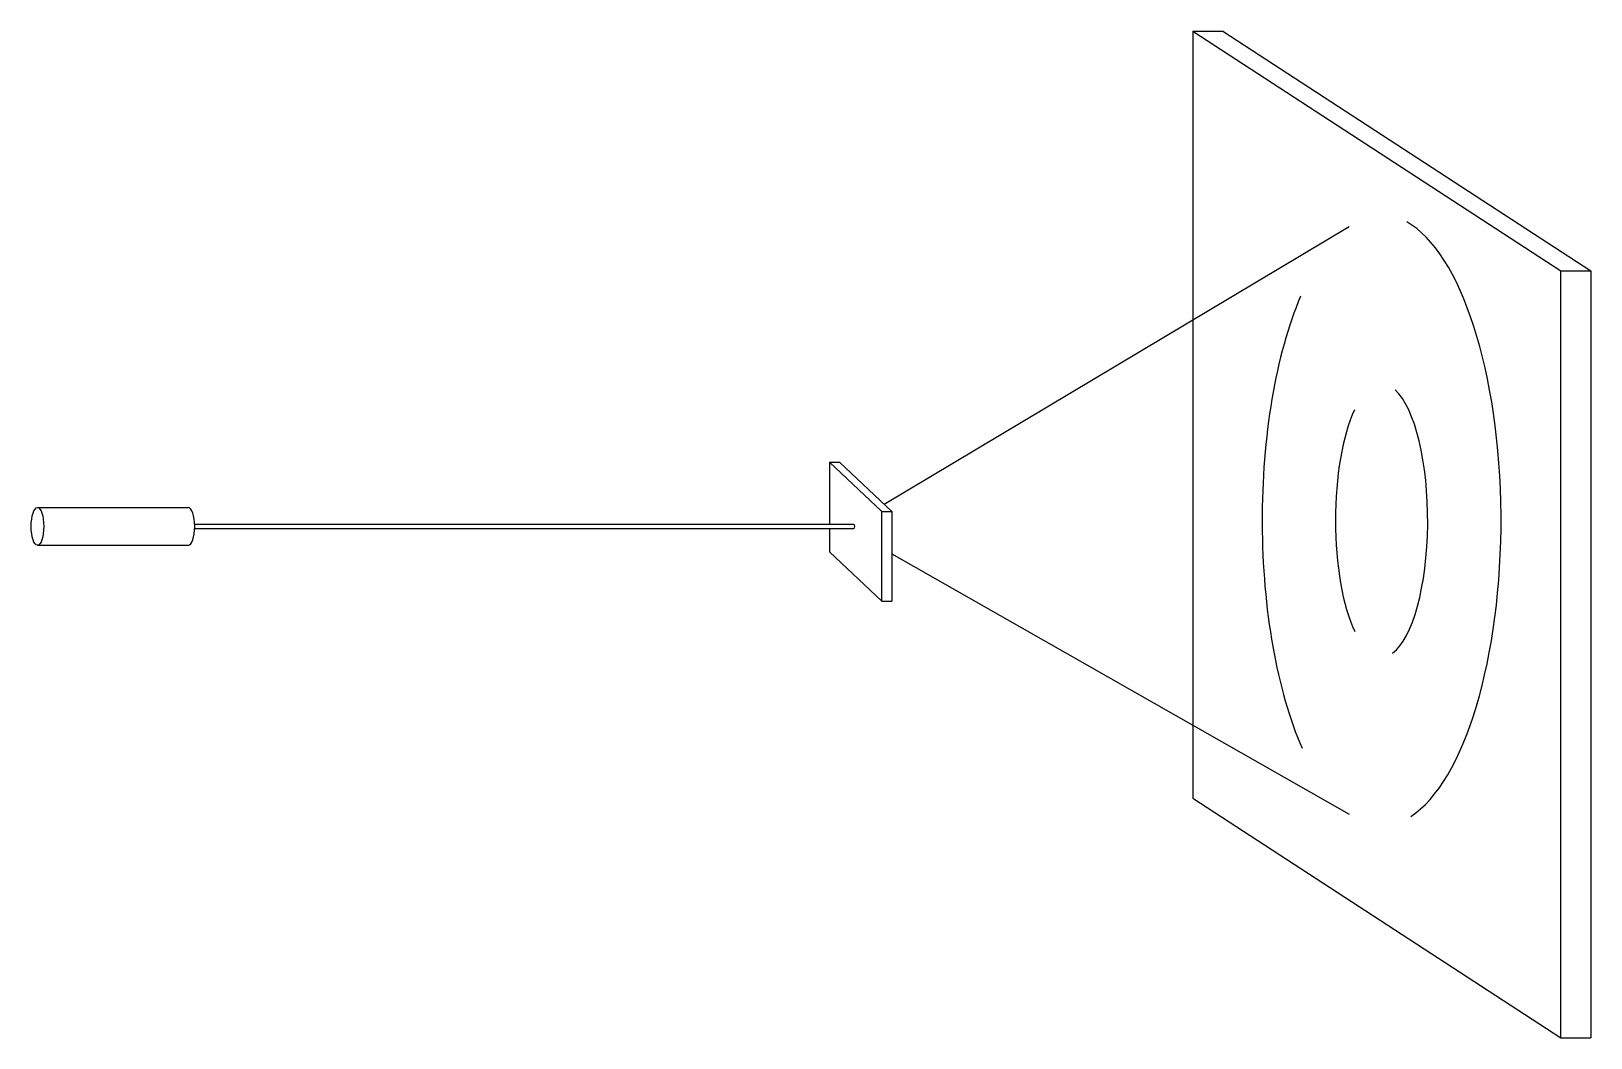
# Model space of a CAD drawing. Extents: x -106 to 450, y -67 to 292.
import ezdxf

# ---------------------------------------------------------------- set-up
doc = ezdxf.new("R2010")
doc.units = 0
doc.layers.get('0').update_dxf_attribs({"linetype": 'CONTINUOUS'})

msp = doc.modelspace()

# ---------------------------------------------------------------- linework, layer by layer
for p, q in [((308.35, 292.36), (308.35, 18.81)), ((308.35, 292.36), (439.59, 206.85)), ((308.35, 292.36), (319.02, 292.36)), ((319.02, 292.36), (450.26, 206.85)), ((198.25, 123.61), (364.11, 222.67)), ((439.59, -66.7), (439.59, 206.85)), ((439.59, 206.85), (450.26, 206.85)), ((450.26, 206.85), (450.26, -66.7)), ((178.72, 138.67), (178.72, 116.46)), ((178.72, 138.67), (197.4, 121.08)), ((178.72, 138.67), (182.26, 138.67)), ((182.26, 138.67), (200.93, 121.08)), ((-103.76, 122.43), (-49.94, 122.43)), ((197.4, 89.1), (197.4, 121.08)), ((197.4, 121.08), (200.93, 121.08)), ((200.93, 121.08), (200.93, 89.1)), ((-47.71, 116.46), (187.26, 116.46)), ((-47.71, 114.97), (187.26, 114.97)), ((178.72, 114.97), (178.72, 106.69)), ((-103.76, 109), (-49.94, 109)), ((178.72, 106.69), (197.4, 89.1)), ((200.93, 105.89), (364.11, 13.02)), ((197.4, 89.1), (200.93, 89.1)), ((308.35, 18.81), (439.59, -66.7)), ((439.59, -66.7), (450.26, -66.7))]:
    msp.add_line(p, q)
for centre, major_axis, ratio, start_param, end_param in [((375.64, 117.85), (0, 108.89), 0.391264, 3.387781, 6.071646), ((375.64, 117.85), (0, 108.89), 0.391264, 0.74572, 2.412992), ((375.64, 117.85), (0, 48.74), 0.33763, 3.383339, 5.982937), ((375.64, 117.85), (0, 48.74), 0.33763, 0.627435, 2.519015), ((-49.94, 115.71), (0, 6.72), 0.333646, 3.141593, 6.283185), ((187.26, 115.71), (0, 0.746), 0.615523, 3.141593, 6.283185)]:
    msp.add_ellipse(centre, major_axis=major_axis, ratio=ratio, start_param=start_param, end_param=end_param)
msp.add_ellipse((-103.76, 115.71), major_axis=(0, -6.72), ratio=0.333646)

doc.saveas('drawing.dxf')
